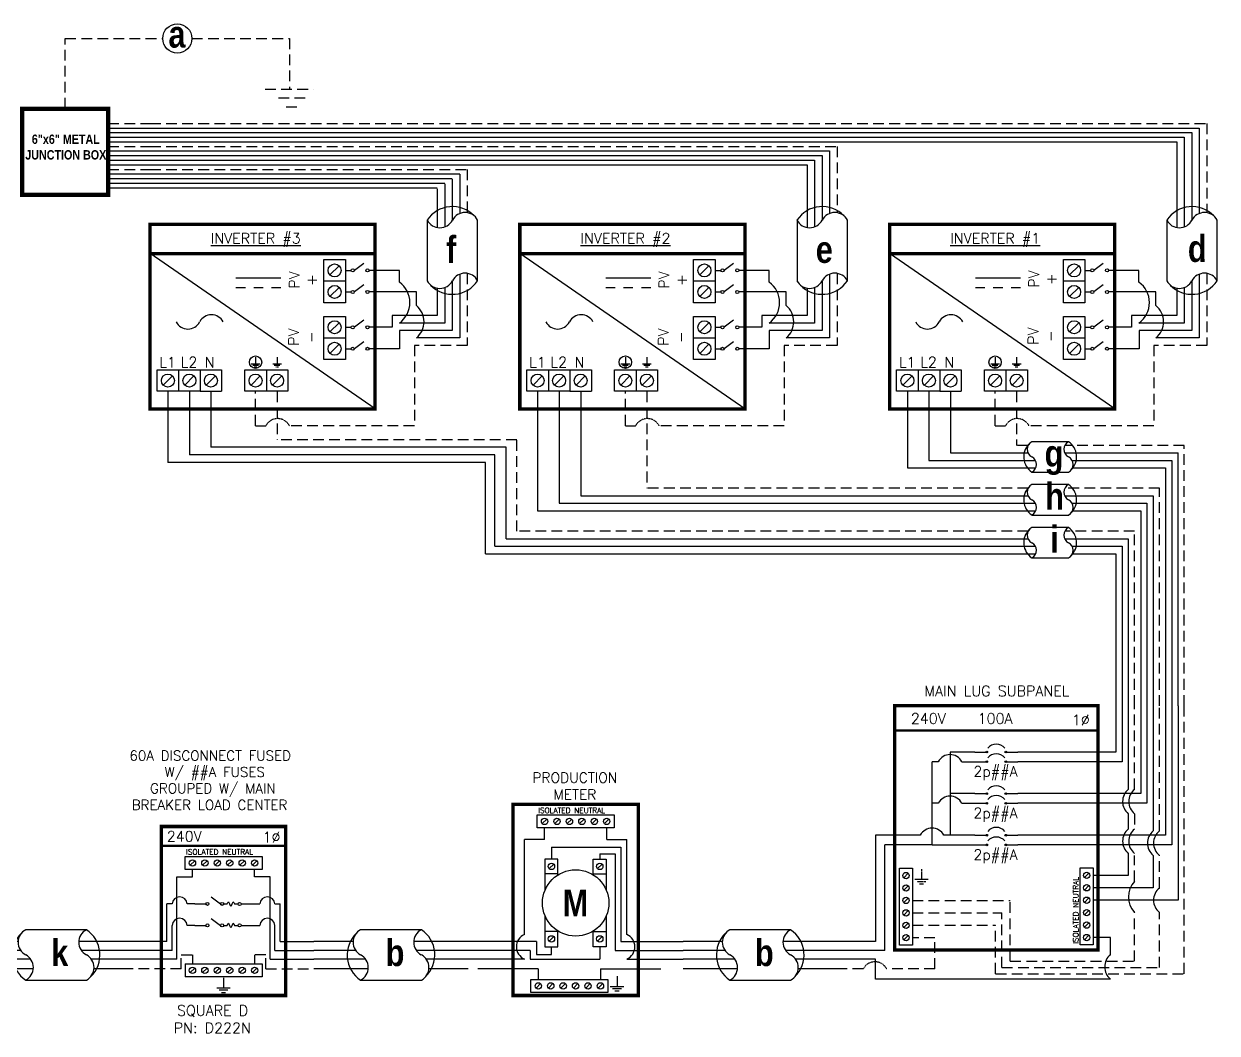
# Model space of a CAD drawing. Header units: feet. Extents: x 8026 to 8796, y 16033 to 16588.
# Drawn here: x 8363.5 to 8781.1, y 16234.6 to 16587.9 of the extents above; entities that cross this region are included whole.
import ezdxf

# ---------------------------------------------------------------- set-up
doc = ezdxf.new("R2010")
doc.units = ezdxf.units.FT
doc.header["$MEASUREMENT"] = 0
doc.linetypes.add('HIDDEN', pattern=[0.375, 0.25, -0.125])
for name, color, linetype in [('ONE LINE BLOCKS', 7, 'Continuous'), ('TABLES', 7, 'Continuous'), ('TEXT', 7, 'Continuous'), ('Z - TITLEBLOCK TXT', 7, 'Continuous')]:
    doc.layers.add(name, color=color, linetype=linetype)
doc.styles.add('ONE LINE TXT', font='techb___.ttf')
doc.styles.get("Standard").update_dxf_attribs({"font": 'simplex.shx'})

# ---------------------------------------------------------------- blocks, each defined once
blk = doc.blocks.new('*U21')
at = {"layer": 'ONE LINE BLOCKS', "linetype": 'Continuous'}
h = blk.add_hatch(color=1, dxfattribs=at)
h.dxf.hatch_style = 1
edge = h.paths.add_edge_path()
edge.add_arc((32.25, -16.19), 0.291, 0, 360)
h = blk.add_hatch(color=1, dxfattribs=at)
h.dxf.hatch_style = 1
edge = h.paths.add_edge_path()
edge.add_arc((38.92, -16.19), 0.291, 0, 360)
h = blk.add_hatch(color=1, dxfattribs=at)
h.dxf.hatch_style = 1
edge = h.paths.add_edge_path()
edge.add_arc((32.25, -19.57), 0.291, 0, 360)
h = blk.add_hatch(color=1, dxfattribs=at)
h.dxf.hatch_style = 1
edge = h.paths.add_edge_path()
edge.add_arc((38.92, -19.57), 0.291, 0, 360)
h = blk.add_hatch(color=1, dxfattribs=at)
h.dxf.hatch_style = 1
edge = h.paths.add_edge_path()
edge.add_arc((32.25, -30.75), 0.291, 0, 360)
h = blk.add_hatch(color=1, dxfattribs=at)
h.dxf.hatch_style = 1
edge = h.paths.add_edge_path()
edge.add_arc((38.92, -30.75), 0.291, 0, 360)
h = blk.add_hatch(color=1, dxfattribs=at)
h.dxf.hatch_style = 1
edge = h.paths.add_edge_path()
edge.add_arc((32.25, -34.13), 0.291, 0, 360)
h = blk.add_hatch(color=1, dxfattribs=at)
h.dxf.hatch_style = 1
edge = h.paths.add_edge_path()
edge.add_arc((38.92, -34.13), 0.291, 0, 360)
h = blk.add_hatch(color=1, dxfattribs=at)
h.dxf.hatch_style = 1
edge = h.paths.add_edge_path()
edge.add_arc((32.25, -45.31), 0.291, 0, 360)
h = blk.add_hatch(color=1, dxfattribs=at)
h.dxf.hatch_style = 1
edge = h.paths.add_edge_path()
edge.add_arc((38.92, -45.31), 0.291, 0, 360)
h = blk.add_hatch(color=1, dxfattribs=at)
h.dxf.hatch_style = 1
edge = h.paths.add_edge_path()
edge.add_arc((32.25, -48.69), 0.291, 0, 360)
h = blk.add_hatch(color=1, dxfattribs=at)
h.dxf.hatch_style = 1
edge = h.paths.add_edge_path()
edge.add_arc((38.92, -48.69), 0.291, 0, 360)
at = {"color": 7, "linetype": 'Continuous'}
for p, q in [((77.44, 0), (77.44, -16.19)), ((86.14, 0), (86.14, -30.75)), ((94.84, 0), (94.84, -45.31)), ((28.05, -16.19), (19.39, -16.19)), ((19.39, -16.19), (19.39, -30.75)), ((77.44, -16.19), (43.12, -16.19)), ((28.05, -30.75), (19.39, -30.75)), ((19.39, -30.75), (19.39, -45.31)), ((86.14, -30.75), (43.12, -30.75)), ((8.98, -45.31), (-6.7, -45.31)), ((-6.7, -45.31), (-6.7, -82.47)), ((28.05, -45.31), (17.22, -45.31)), ((94.84, -45.31), (43.12, -45.31)), ((-6.7, -82.47), (-20.02, -82.47))]:
    blk.add_line(p, q, dxfattribs=at)
at = {"color": 10, "linetype": 'Continuous'}
for p, q in [((79.61, 0), (79.61, -19.57)), ((88.31, 0), (88.31, -34.13)), ((97.01, 0), (97.01, -48.69)), ((13.1, -34.13), (13.1, -19.57)), ((15.27, -19.57), (13.1, -19.57)), ((23.51, -19.57), (28.05, -19.57)), ((79.61, -19.57), (43.12, -19.57)), ((13.1, -48.69), (13.1, -34.13)), ((15.27, -34.13), (13.1, -34.13)), ((23.51, -34.13), (28.05, -34.13)), ((88.31, -34.13), (43.12, -34.13)), ((13.1, -48.69), (-3.41, -48.69)), ((-3.41, -85.65), (-3.41, -48.69)), ((13.1, -48.69), (28.05, -48.69)), ((97.01, -48.69), (43.12, -48.69)), ((-3.41, -85.65), (-20.02, -85.65))]:
    blk.add_line(p, q, dxfattribs=at)
at = {"color": 253, "linetype": 'Continuous'}
for p, q in [((81.79, 0), (81.79, -29.26)), ((90.49, 0), (90.49, -43.82)), ((99.19, 0), (99.19, -68.07)), ((81.79, -37.81), (81.79, -43.14)), ((81.79, -51.7), (81.79, -59.36)), ((90.49, -52.37), (90.49, -63.71)), ((81.79, -59.36), (69.51, -59.36)), ((90.49, -63.71), (69.51, -63.71)), ((99.19, -68.07), (69.51, -68.07)), ((75.52, -81.12), (69.51, -81.12)), ((75.52, -87.14), (75.52, -81.12)), ((-6.7, -88.69), (-20.02, -88.69)), ((-6.7, -95.69), (-6.7, -88.69)), ((75.52, -95.69), (-6.7, -95.69))]:
    blk.add_line(p, q, dxfattribs=at)
at = {"color": 10, "linetype": 'Continuous'}
for centre in [(19.39, -21.73), (19.39, -36.29)]:
    blk.add_arc(centre, 4.65, 27.6639, 152.3361, dxfattribs=at)
at = {"color": 253, "linetype": 'Continuous'}
for centre in [(85.37, -33.53), (85.37, -47.42), (94.07, -48.09), (79.1, -91.41)]:
    blk.add_arc(centre, 5.58, 129.9215, 230.0785, dxfattribs=at)
at = {"color": 7, "linetype": 'Continuous'}
blk.add_arc((13.1, -47.47), 4.65, 27.6639, 152.3361, dxfattribs=at)
at = {"layer": 'ONE LINE BLOCKS', "lineweight": 50}
blk.add_line((0, -8.7), (71.17, -8.7), dxfattribs=at)
at = {"layer": 'ONE LINE BLOCKS', "lineweight": 50, "const_width": 1.19}
blk.add_lwpolyline([(0, -85.47), (0, 0), (71.17, 0), (71.17, -85.47)], close=True, dxfattribs=at)
at = {"layer": 'TEXT', "color": 92, "linetype": 'HIDDEN', "ltscale": 15}
for p, q in [((83.96, -29.26), (83.96, 0)), ((92.66, -43.82), (92.66, 0)), ((101.36, -93.78), (101.36, 0)), ((83.96, -37.81), (83.96, -43.14)), ((83.96, -61.47), (83.96, -52.37)), ((92.66, -63.79), (92.66, -52.37)), ((6.27, -68.14), (40.48, -68.14)), ((40.48, -89.41), (40.48, -68.14)), ((6.27, -72.49), (37.56, -72.49)), ((37.56, -91.6), (37.56, -72.49)), ((83.96, -89.41), (83.96, -72.34)), ((92.66, -91.6), (92.66, -72.34)), ((6.27, -76.84), (35.36, -76.84)), ((35.36, -93.78), (35.36, -76.84)), ((14.11, -81.19), (6.27, -81.19)), ((14.11, -92.13), (14.11, -81.19)), ((37.56, -91.6), (92.66, -91.6)), ((40.48, -89.41), (83.96, -89.41)), ((-11.01, -92.13), (-20.02, -92.13)), ((14.11, -92.13), (-2.77, -92.13)), ((35.36, -93.78), (101.36, -93.78))]:
    blk.add_line(p, q, dxfattribs=at)
at = {"layer": 'TEXT', "color": 92, "linetype": 'HIDDEN', "flags": 128}
for points in [[(9.38, -57.21), (9.38, -60.71)], [(7.04, -60.71), (11.72, -60.71)], [(10.91, -61.58), (7.85, -61.58)], [(10.1, -62.45), (8.66, -62.45)]]:
    blk.add_lwpolyline(points, dxfattribs=at)
at = {"layer": 'TEXT', "color": 92, "linetype": 'Continuous', "ltscale": 4}
for centre, radius, start, end in [((87.43, -33.53), 5.51, 129.059, 230.941), ((87.43, -47.42), 5.51, 129.059, 230.941), ((96.13, -48.09), 5.51, 129.059, 230.941), ((89.87, -66.9), 8.03, 137.3778, 222.6222), ((96.13, -68.07), 5.51, 129.059, 230.941)]:
    blk.add_arc(centre, radius, start, end, dxfattribs=at)
at = {"layer": 'TEXT', "color": 92, "linetype": 'HIDDEN', "ltscale": 0.3}
blk.add_arc((-6.89, -94.29), 4.65, 27.6639, 152.3361, dxfattribs=at)
at = {"layer": 'Z - TITLEBLOCK TXT', "color": 1, "linetype": 'Continuous'}
for p, q in [((1.73, -83.79), (1.73, -56.84)), ((1.73, -56.84), (6.27, -56.84)), ((6.27, -56.84), (6.27, -83.79)), ((64.97, -83.71), (64.97, -56.77)), ((64.97, -56.77), (69.51, -56.77)), ((69.51, -56.77), (69.51, -83.71)), ((6.27, -83.79), (1.73, -83.79)), ((69.51, -83.71), (64.97, -83.71))]:
    blk.add_line(p, q, dxfattribs=at)
at = {"layer": 'Z - TITLEBLOCK TXT', "color": 4, "linetype": 'Continuous'}
for p, q in [((4.79, -58.65), (3.22, -60.22)), ((68.02, -58.58), (66.45, -60.15)), ((4.79, -63), (3.22, -64.57)), ((68.02, -62.93), (66.45, -64.5)), ((4.79, -67.35), (3.22, -68.92)), ((68.02, -67.28), (66.45, -68.85)), ((4.79, -71.7), (3.22, -73.27)), ((68.02, -71.63), (66.45, -73.2)), ((4.79, -76.05), (3.22, -77.62)), ((68.02, -75.98), (66.45, -77.55)), ((4.79, -80.4), (3.22, -81.97)), ((68.02, -80.33), (66.45, -81.9))]:
    blk.add_line(p, q, dxfattribs=at)
at = {"layer": 'Z - TITLEBLOCK TXT', "color": 1, "linetype": 'Continuous', "flags": 128}
for points in [[(28.05, -16.19), (32.25, -16.19)], [(28.05, -16.19), (32.25, -16.19)], [(38.92, -16.19), (43.12, -16.19)], [(28.05, -19.57), (32.25, -19.57)], [(28.05, -19.57), (32.25, -19.57)], [(38.92, -19.57), (43.12, -19.57)], [(28.05, -30.75), (32.25, -30.75)], [(28.05, -30.75), (32.25, -30.75)], [(38.92, -30.75), (43.12, -30.75)], [(28.05, -34.13), (32.25, -34.13)], [(28.05, -34.13), (32.25, -34.13)], [(38.92, -34.13), (43.12, -34.13)], [(28.05, -45.31), (32.25, -45.31)], [(28.05, -45.31), (32.25, -45.31)], [(38.92, -45.31), (43.12, -45.31)], [(28.05, -48.69), (32.25, -48.69)], [(28.05, -48.69), (32.25, -48.69)], [(38.92, -48.69), (43.12, -48.69)]]:
    blk.add_lwpolyline(points, dxfattribs=at)
at = {"layer": 'Z - TITLEBLOCK TXT', "color": 1, "linetype": 'Continuous'}
for centre in [(32.25, -16.19), (38.92, -16.19), (32.25, -19.57), (38.92, -19.57), (32.25, -30.75), (38.92, -30.75), (32.25, -34.13), (38.92, -34.13), (32.25, -45.31), (38.92, -45.31), (32.25, -48.69), (38.92, -48.69)]:
    blk.add_circle(centre, 0.291, dxfattribs=at)
at = {"layer": 'Z - TITLEBLOCK TXT', "color": 4, "linetype": 'Continuous'}
for centre in [(4, -59.44), (67.24, -59.36), (67.24, -63.71), (4, -63.79), (4, -68.14), (67.24, -68.07), (4, -72.49), (67.24, -72.42), (4, -76.84), (67.24, -76.77), (4, -81.19), (67.24, -81.12)]:
    blk.add_circle(centre, 1.11, dxfattribs=at)
at = {"layer": 'Z - TITLEBLOCK TXT', "color": 1, "linetype": 'Continuous'}
for centre in [(35.58, -17.38), (35.58, -20.76), (35.58, -31.94), (35.58, -35.32), (35.58, -46.5), (35.58, -49.88)]:
    blk.add_arc(centre, 3.93, 40.3392, 139.6608, dxfattribs=at)
at = {"layer": 'TABLES', "color": 1, "linetype": 'Continuous'}
for p in [(27.55, -24.8), (27.55, -39.36), (27.55, -53.92)]:
    blk.add_text('2p##A', height=3.658, dxfattribs=at).set_placement(p)
at = {"layer": 'TABLES', "color": 4, "linetype": 'Continuous'}
blk.add_text('ISOLATED NEUTRAL', height=1.8743, rotation=90, dxfattribs=at).set_placement((64.31, -83.35))
at = {"layer": 'TEXT', "color": 1, "attachment_point": 5}
for s, width, gutter_width, insert, char_height in [('MAIN LUG SUBPANEL ', 62.3984, 7.17, (35.78, 5.18), 3.6576), ('240V', 0.1481, 0.75, (11.79, -4.45), 3.658), ('100A', 0.1481, 0.75, (35.17, -4.45), 3.658), ('1∅', 0.1481, 0.75, (65.15, -4.96), 3.658)]:
    blk.add_mtext_dynamic_manual_height_columns(s, width=width, gutter_width=gutter_width, heights=[0], dxfattribs=dict(at, insert=insert, char_height=char_height))
blk = doc.blocks.new('M_METER PAN')
at = {"color": 253, "linetype": 'Continuous'}
for p, q in [((4.735, 8.023), (4.735, 8.748)), ((8.589, 8.023), (8.589, 8.748)), ((4.735, 8.023), (3.483, 8.023)), ((3.483, 2.136), (3.483, 8.023)), ((8.589, 8.023), (9.84, 8.023)), ((9.84, 2.136), (9.84, 8.023)), ((3.483, 0.611), (0, 0.611)), ((9.84, 0.611), (13.323, 0.611))]:
    blk.add_line(p, q, dxfattribs=at)
at = {"color": 7, "linetype": 'Continuous'}
for p, q in [((5.163, 7.563), (5.163, 6.819)), ((5.163, 7.563), (9.474, 7.563)), ((9.474, 7.563), (9.474, 1.711)), ((4.245, 1.711), (0, 1.711)), ((4.245, 1.711), (4.245, 0.898)), ((9.474, 1.711), (13.323, 1.711)), ((4.245, 0.898), (5.163, 0.898)), ((5.163, 0.898), (5.163, 1.37))]:
    blk.add_line(p, q, dxfattribs=at)
at = {"color": 10, "linetype": 'Continuous'}
for p, q in [((8.16, 7.142), (8.16, 6.819)), ((8.16, 7.142), (9.123, 7.142)), ((9.123, 7.142), (9.123, 1.149)), ((3.832, 1.149), (0, 1.149)), ((3.832, 1.149), (3.832, 0.611)), ((8.16, 1.37), (8.16, 0.611)), ((9.123, 1.149), (13.323, 1.149)), ((3.832, 0.611), (8.16, 0.611))]:
    blk.add_line(p, q, dxfattribs=at)
at = {"color": 1, "linetype": 'Continuous'}
for p, q in [((5.565, 5.899), (4.761, 5.899)), ((7.758, 5.899), (8.562, 5.899)), ((5.565, 2.326), (4.761, 2.326)), ((7.758, 2.326), (8.562, 2.326))]:
    blk.add_line(p, q, dxfattribs=at)
at = {"color": 253, "linetype": 'Continuous'}
for centre, start, end in [((3.823, 1.374), 113.9997, 246.0003), ((9.5, 1.374), 293.9997, 66.0003)]:
    blk.add_arc(centre, 0.835, start, end, dxfattribs=at)
at = {"layer": 'ONE LINE BLOCKS', "lineweight": 50, "const_width": 0.21}
blk.add_lwpolyline([(2.772, -1.647), (2.772, 10.216), (10.552, 10.216), (10.552, -1.647)], close=True, dxfattribs=at)
at = {"layer": 'TEXT', "color": 92, "linetype": 'HIDDEN', "ltscale": 15}
for p, q in [((4.347, 0), (0, 0)), ((4.347, 0), (4.347, -0.649)), ((8.201, 0), (8.201, -0.649)), ((8.201, 0), (13.323, 0))]:
    blk.add_line(p, q, dxfattribs=at)
at = {"layer": 'TEXT', "color": 92, "linetype": 'Continuous', "flags": 128}
for points in [[(9.228, -0.457), (9.227, -1.078)], [(8.812, -1.078), (9.642, -1.078)], [(9.498, -1.231), (8.956, -1.231)], [(9.354, -1.385), (9.1, -1.385)]]:
    blk.add_lwpolyline(points, dxfattribs=at)
at = {"layer": 'TEXT', "linetype": 'Continuous'}
blk.add_circle((6.662, 4.095), 2.059, dxfattribs=at)
at = {"layer": 'Z - TITLEBLOCK TXT', "color": 1, "linetype": 'Continuous'}
for p, q in [((4.275, 8.748), (4.275, 9.552)), ((4.275, 9.552), (9.049, 9.552)), ((9.049, 9.552), (9.049, 8.748)), ((9.049, 8.748), (4.275, 8.748)), ((4.761, 6.819), (4.761, 4.888)), ((5.565, 6.819), (4.761, 6.819)), ((5.565, 5.838), (5.565, 6.819)), ((7.758, 5.838), (7.758, 6.819)), ((7.758, 6.819), (8.562, 6.819)), ((8.562, 6.819), (8.562, 4.888)), ((4.761, 3.301), (4.761, 1.37)), ((8.562, 3.301), (8.562, 1.37)), ((5.565, 1.37), (5.565, 2.351)), ((7.758, 1.37), (7.758, 2.351)), ((4.761, 1.37), (5.565, 1.37)), ((8.562, 1.37), (7.758, 1.37)), ((3.887, -1.453), (3.887, -0.649)), ((3.887, -0.649), (8.661, -0.649)), ((8.661, -0.649), (8.661, -1.453)), ((8.661, -1.453), (3.887, -1.453))]:
    blk.add_line(p, q, dxfattribs=at)
at = {"layer": 'Z - TITLEBLOCK TXT', "color": 4, "linetype": 'Continuous'}
for p, q in [((4.874, 9.29), (4.596, 9.011)), ((5.645, 9.29), (5.366, 9.011)), ((6.416, 9.29), (6.137, 9.011)), ((7.186, 9.29), (6.908, 9.011)), ((7.957, 9.29), (7.679, 9.011)), ((8.728, 9.29), (8.449, 9.011)), ((5.303, 6.499), (5.024, 6.22)), ((8.299, 6.499), (8.021, 6.22)), ((5.303, 2.005), (5.024, 1.727)), ((8.299, 2.005), (8.021, 1.727)), ((4.486, -0.912), (4.208, -1.19)), ((5.257, -0.912), (4.978, -1.19)), ((6.028, -0.912), (5.749, -1.19)), ((6.798, -0.912), (6.52, -1.19)), ((7.569, -0.912), (7.291, -1.19)), ((8.34, -0.912), (8.061, -1.19))]:
    blk.add_line(p, q, dxfattribs=at)
for centre in [(4.735, 9.15), (5.506, 9.15), (6.276, 9.15), (7.047, 9.15), (7.818, 9.15), (8.589, 9.15), (5.163, 6.359), (8.16, 6.359), (5.163, 1.866), (8.16, 1.866), (4.347, -1.051), (5.118, -1.051), (5.888, -1.051), (6.659, -1.051), (7.43, -1.051), (8.201, -1.051)]:
    blk.add_circle(centre, 0.197, dxfattribs=at)
at = {"layer": 'TABLES', "color": 4, "linetype": 'Continuous'}
blk.add_text('ISOLATED NEUTRAL', height=0.33207, dxfattribs=at).set_placement((4.339, 9.669))
at = {"layer": 'TEXT', "color": 1, "insert": (6.613, 11.342), "char_height": 0.62775, "attachment_point": 5}
blk.add_mtext_dynamic_manual_height_columns('PRODUCTION METER', width=1.32031, gutter_width=7.17, heights=[0], dxfattribs=at)
at = {"layer": 'Z - TITLEBLOCK TXT', "color": 253, "linetype": 'Continuous', "style": 'ONE LINE TXT'}
blk.add_text('M', height=1.662, dxfattribs=at).set_placement((5.854, 3.259))
blk = doc.blocks.new('*U20')
at = {"color": 0}
blk.add_blockref('M_METER PAN', (0, 0), dxfattribs=at)
blk = doc.blocks.new('M_MAIN DISCONNECT')
at = {"color": 253, "linetype": 'Continuous'}
for p, q in [((10.94, -17.67), (10.94, -15.06)), ((32.69, -17.67), (32.69, -15.06)), ((5.45, -46.43), (5.45, -17.67)), ((5.45, -17.67), (10.94, -17.67)), ((38.18, -17.67), (32.69, -17.67)), ((38.18, -46.43), (38.18, -17.67)), ((5.45, -46.43), (-9.78, -46.43)), ((38.18, -46.43), (53.41, -46.43))]:
    blk.add_line(p, q, dxfattribs=at)
at = {"color": 7, "linetype": 'Continuous'}
for p, q in [((1.95, -40.22), (1.95, -27.1)), ((3.81, -27.1), (1.95, -27.1)), ((11.72, -27.1), (9.09, -27.1)), ((31.91, -27.1), (34.54, -27.1)), ((39.82, -27.1), (41.69, -27.1)), ((41.69, -40.22), (41.69, -27.1)), ((1.95, -40.22), (-9.78, -40.22)), ((41.69, -40.22), (53.41, -40.22))]:
    blk.add_line(p, q, dxfattribs=at)
at = {"color": 1, "linetype": 'Continuous'}
for p, q in [((21.88, -27.1), (23.12, -27.1)), ((25.67, -27.11), (26.91, -27.11)), ((21.88, -34.64), (23.12, -34.64)), ((25.67, -34.64), (26.91, -34.64))]:
    blk.add_line(p, q, dxfattribs=at)
at = {"color": 10, "linetype": 'Continuous'}
for p, q in [((3.81, -43.39), (3.81, -34.64)), ((11.72, -34.64), (9.09, -34.64)), ((31.91, -34.64), (34.54, -34.64)), ((39.82, -43.39), (39.82, -34.64)), ((3.81, -43.39), (-9.78, -43.39)), ((39.82, -43.39), (53.41, -43.39))]:
    blk.add_line(p, q, dxfattribs=at)
at = {"color": 7, "linetype": 'Continuous'}
for centre in [(6.45, -27.26), (37.18, -27.26)]:
    blk.add_arc(centre, 2.64, 3.2819, 176.7181, dxfattribs=at)
at = {"color": 10, "linetype": 'Continuous'}
for centre in [(6.45, -34.79), (37.18, -34.79)]:
    blk.add_arc(centre, 2.64, 3.2819, 176.7181, dxfattribs=at)
at = {"color": 1, "linetype": 'Continuous'}
for points in [[(23.12, -27.1), (23.5, -26.34), (24.4, -27.87), (25.22, -26.34), (25.67, -27.11)], [(23.12, -34.64), (23.5, -33.88), (24.4, -35.4), (25.22, -33.88), (25.67, -34.64)]]:
    blk.add_spline(points, degree=3, dxfattribs=at)
at = {"layer": 'ONE LINE BLOCKS', "lineweight": 50}
blk.add_line((0, -6.77), (43.61, -6.77), dxfattribs=at)
at = {"layer": 'ONE LINE BLOCKS', "lineweight": 50, "const_width": 1.19}
blk.add_lwpolyline([(0, -59.17), (0, 0), (43.61, 0), (43.61, -59.17)], close=True, dxfattribs=at)
at = {"layer": 'TEXT', "color": 92, "linetype": 'HIDDEN', "ltscale": 15}
for p, q in [((7.03, -49.88), (7.03, -44.94)), ((7.03, -44.94), (10.94, -44.94)), ((10.94, -44.94), (10.94, -48.08)), ((36.6, -44.94), (32.69, -44.94)), ((32.69, -44.94), (32.69, -48.08)), ((36.6, -49.88), (36.6, -44.94)), ((7.03, -49.88), (-9.78, -49.88)), ((36.6, -49.88), (53.41, -49.88))]:
    blk.add_line(p, q, dxfattribs=at)
at = {"layer": 'TEXT', "color": 92, "linetype": 'Continuous', "flags": 128}
for points in [[(21.82, -52.94), (21.82, -56.44)], [(19.48, -56.44), (24.16, -56.44)], [(23.35, -57.31), (20.29, -57.31)], [(22.53, -58.18), (21.1, -58.18)]]:
    blk.add_lwpolyline(points, dxfattribs=at)
at = {"layer": 'Z - TITLEBLOCK TXT', "color": 1, "linetype": 'Continuous'}
for p, q in [((8.34, -15.06), (8.34, -10.52)), ((8.34, -10.52), (35.29, -10.52)), ((35.29, -10.52), (35.29, -15.06)), ((35.29, -15.06), (8.34, -15.06)), ((17.54, -24.65), (20.8, -27.1)), ((11.72, -27.1), (15.64, -27.1)), ((27.99, -27.11), (31.91, -27.11)), ((17.54, -32.19), (20.8, -34.63)), ((11.72, -34.64), (15.64, -34.64)), ((27.99, -34.64), (31.91, -34.64)), ((8.34, -48.08), (35.29, -48.08)), ((8.34, -48.08), (8.34, -52.62)), ((35.29, -48.08), (35.29, -52.62)), ((35.29, -52.62), (8.34, -52.62))]:
    blk.add_line(p, q, dxfattribs=at)
at = {"layer": 'Z - TITLEBLOCK TXT', "color": 4, "linetype": 'Continuous'}
for p, q in [((11.73, -12), (10.15, -13.58)), ((16.08, -12), (14.5, -13.58)), ((20.43, -12), (18.86, -13.58)), ((24.78, -12), (23.21, -13.58)), ((29.13, -12), (27.56, -13.58)), ((33.48, -12), (31.91, -13.58)), ((11.73, -49.56), (10.15, -51.13)), ((16.08, -49.56), (14.5, -51.13)), ((20.43, -49.56), (18.86, -51.13)), ((24.78, -49.56), (23.21, -51.13)), ((29.13, -49.56), (27.56, -51.13)), ((33.48, -49.56), (31.91, -51.13))]:
    blk.add_line(p, q, dxfattribs=at)
for centre in [(10.94, -12.79), (15.29, -12.79), (19.64, -12.79), (23.99, -12.79), (28.34, -12.79), (32.69, -12.79), (10.94, -50.35), (15.29, -50.35), (19.64, -50.35), (23.99, -50.35), (28.34, -50.35), (32.69, -50.35)]:
    blk.add_circle(centre, 1.11, dxfattribs=at)
at = {"layer": 'Z - TITLEBLOCK TXT', "color": 1, "linetype": 'Continuous'}
for centre in [(16.18, -27.1), (21.34, -27.1), (27.45, -27.11), (16.18, -34.64), (21.34, -34.64), (27.45, -34.64)]:
    blk.add_circle(centre, 0.541, dxfattribs=at)
at = {"layer": 'TABLES', "color": 4, "linetype": 'Continuous'}
blk.add_text('ISOLATED NEUTRAL', height=1.8743, dxfattribs=at).set_placement((8.7, -9.86))
at = {"layer": 'TEXT', "color": 1}
for s, width, gutter_width, heights, insert, char_height, attachment_point in [('\\A1;\\pi4.1167;60A DISCONNECT FUSED \\P\\pi16.454;W/ ##A FUSES\\P\\pi11.355;GROUPED W/ MAIN \\P\\pi4.9392;BREAKER LOAD CENTER', 71.8931, 92.23, [24.13], (-15.26, 26.55), 3.4544, 1), ('240V', 0.1481, 0.75, [0], (8.07, -3.44), 3.658, 5), ('1∅', 0.1481, 0.75, [0], (38.63, -3.74), 3.658, 5), ('\\A1;\\pi3.6942,t21.982;SQUARE D\\P\\pi2.5621,t20.85;PN: D222N', 35.0816, 28.88, [13.54], (1.84, -62.59), 3.6576, 1)]:
    blk.add_mtext_dynamic_manual_height_columns(s, width=width, gutter_width=gutter_width, heights=heights, dxfattribs=dict(at, insert=insert, char_height=char_height, attachment_point=attachment_point))
blk = doc.blocks.new('*U19')
blk.add_blockref('M_MAIN DISCONNECT', (0, 0))
blk = doc.blocks.new('*U9')
at = {"color": 7, "linetype": 'Continuous'}
for p, q in [((6.669, 2.433), (2.905, 2.433)), ((2.435, 1.711), (0, 1.711)), ((9.575, 1.711), (6.199, 1.711)), ((2.905, -0.69), (6.669, -0.69))]:
    blk.add_line(p, q, dxfattribs=at)
at = {"color": 10, "linetype": 'Continuous'}
for p, q in [((2.591, 1.149), (0, 1.149)), ((9.575, 1.149), (6.355, 1.149))]:
    blk.add_line(p, q, dxfattribs=at)
at = {"color": 253, "linetype": 'Continuous'}
for p, q in [((3.208, 0.611), (0, 0.611)), ((9.575, 0.611), (6.972, 0.611))]:
    blk.add_line(p, q, dxfattribs=at)
at = {"color": 7, "linetype": 'Continuous'}
for centre, start, end in [((3.942, 0.872), 133.97324, 236.42648), ((5.633, 0.872), 313.97324, 56.42648)]:
    blk.add_arc(centre, 1.874, start, end, dxfattribs=at)
at = {"layer": 'TEXT', "color": 92, "linetype": 'HIDDEN', "ltscale": 15}
for p, q in [((3.373, 0), (0, 0)), ((9.575, 0), (7.137, 0))]:
    blk.add_line(p, q, dxfattribs=at)
at = {"layer": 'Z - TITLEBLOCK TXT', "linetype": 'Continuous'}
for centre, start, end in [((3.315, 1.653), 117.66392, 242.33608), ((7.078, 1.653), 117.66392, 242.33608), ((2.496, 0.091), 297.66392, 62.33608), ((6.26, 0.091), 297.66392, 62.33608)]:
    blk.add_arc(centre, 0.882, start, end, dxfattribs=at)

msp = doc.modelspace()

# ---------------------------------------------------------------- linework, layer by layer
at = {"color": 7, "linetype": 'Continuous'}
for p, q in [((8393, 16551.45), (8407.64, 16551.45)), ((8407.64, 16551.45), (8774.89, 16551.45)), ((8774.89, 16551.45), (8774.89, 16521.53)), ((8393, 16548.23), (8407.64, 16548.23)), ((8407.64, 16548.23), (8769.64, 16548.23)), ((8769.64, 16548.23), (8769.64, 16516.86)), ((8393, 16543.41), (8407.64, 16543.41)), ((8393, 16540.2), (8407.64, 16540.2)), ((8407.64, 16543.41), (8645.46, 16543.41)), ((8407.64, 16540.2), (8640.21, 16540.19)), ((8640.21, 16540.19), (8640.21, 16516.86)), ((8645.46, 16543.41), (8645.46, 16521.53)), ((8393, 16535.37), (8407.64, 16535.36)), ((8393, 16532.15), (8407.64, 16532.15)), ((8407.64, 16535.37), (8516.03, 16535.36)), ((8407.64, 16532.15), (8510.78, 16532.15)), ((8510.78, 16531.89), (8510.78, 16516.86)), ((8516.03, 16535.28), (8516.03, 16521.53)), ((8504.65, 16519.21), (8504.65, 16497.97)), ((8522.27, 16497.97), (8522.27, 16519.21)), ((8634.08, 16519.21), (8634.08, 16497.97)), ((8651.7, 16497.97), (8651.7, 16519.21)), ((8763.51, 16519.21), (8763.51, 16497.97)), ((8781.14, 16497.97), (8781.14, 16519.21)), ((8494.9, 16501.6), (8484.27, 16501.6)), ((8494.9, 16497.5), (8494.9, 16501.6)), ((8516.03, 16500.28), (8516.03, 16477.95)), ((8624.33, 16501.6), (8613.7, 16501.6)), ((8624.33, 16497.5), (8624.33, 16501.6)), ((8645.46, 16500.28), (8645.46, 16477.95)), ((8753.76, 16501.6), (8743.13, 16501.6)), ((8753.76, 16497.5), (8753.76, 16501.6)), ((8774.89, 16500.28), (8774.89, 16477.95)), ((8510.78, 16495.61), (8510.78, 16483.19)), ((8640.21, 16495.61), (8640.21, 16483.19)), ((8769.64, 16495.61), (8769.64, 16483.19)), ((8500.86, 16494.07), (8484.27, 16494.07)), ((8500.86, 16489.35), (8500.86, 16494.07)), ((8630.29, 16494.07), (8613.7, 16494.07)), ((8630.29, 16489.35), (8630.29, 16494.07)), ((8759.72, 16494.07), (8743.13, 16494.07)), ((8759.72, 16489.35), (8759.72, 16494.07)), ((8510.78, 16483.19), (8494.9, 16483.19)), ((8640.21, 16483.19), (8624.33, 16483.19)), ((8769.64, 16483.19), (8753.76, 16483.19)), ((8516.03, 16477.95), (8500.86, 16477.95)), ((8645.46, 16477.95), (8630.29, 16477.95)), ((8774.89, 16477.95), (8759.72, 16477.95)), ((8413.86, 16459.28), (8413.86, 16434.42)), ((8543.29, 16459.28), (8543.29, 16417.46)), ((8672.72, 16459.28), (8672.72, 16432.48)), ((8729.09, 16441.64), (8716.28, 16441.64)), ((8525.05, 16434.42), (8413.86, 16434.42)), ((8525.05, 16402.43), (8525.05, 16434.42)), ((8672.72, 16432.48), (8717.65, 16432.48)), ((8730.46, 16432.48), (8763.09, 16432.48)), ((8763.09, 16432.48), (8763.09, 16349.2)), ((8716.28, 16431.01), (8729.09, 16431.01)), ((8729.09, 16426.62), (8716.28, 16426.62)), ((8543.29, 16417.46), (8717.65, 16417.46)), ((8716.28, 16415.98), (8729.09, 16415.98)), ((8730.46, 16417.46), (8754.39, 16417.46)), ((8754.39, 16417.46), (8754.39, 16349.2)), ((8729.09, 16411.59), (8716.28, 16411.59)), ((8525.05, 16402.43), (8717.65, 16402.43)), ((8730.46, 16402.43), (8745.69, 16402.43)), ((8745.69, 16402.43), (8745.69, 16349.2)), ((8716.28, 16400.96), (8729.09, 16400.96))]:
    msp.add_line(p, q, dxfattribs=at)
at = {"color": 253, "linetype": 'Continuous'}
for p, q in [((8393, 16549.84), (8407.64, 16549.84)), ((8407.64, 16549.84), (8772.27, 16549.84)), ((8772.27, 16549.84), (8772.27, 16519.11)), ((8393, 16546.62), (8407.64, 16546.62)), ((8407.64, 16546.62), (8767.02, 16546.62)), ((8767.02, 16546.62), (8767.02, 16516.63)), ((8393, 16541.8), (8407.64, 16541.8)), ((8407.64, 16541.8), (8642.84, 16541.8)), ((8642.84, 16541.8), (8642.84, 16519.11)), ((8393, 16538.58), (8407.64, 16538.58)), ((8407.64, 16538.58), (8637.59, 16538.58)), ((8637.59, 16538.58), (8637.59, 16516.63)), ((8393, 16533.76), (8407.64, 16533.76)), ((8407.64, 16533.76), (8513.4, 16533.75)), ((8513.4, 16533.59), (8513.4, 16519.11)), ((8393, 16530.54), (8407.64, 16530.54)), ((8407.64, 16530.54), (8508.16, 16530.54)), ((8508.16, 16530.2), (8508.16, 16516.63)), ((8508.16, 16495.38), (8508.16, 16485.81)), ((8513.4, 16497.87), (8513.4, 16480.57)), ((8637.59, 16495.38), (8637.59, 16485.81)), ((8642.84, 16497.87), (8642.84, 16480.57)), ((8767.02, 16495.38), (8767.02, 16485.81)), ((8772.27, 16497.87), (8772.27, 16480.57)), ((8492.32, 16481.71), (8484.27, 16481.71)), ((8508.16, 16485.81), (8492.32, 16485.81)), ((8492.32, 16485.81), (8492.32, 16481.71)), ((8621.75, 16481.71), (8613.7, 16481.71)), ((8637.59, 16485.81), (8621.75, 16485.81)), ((8621.75, 16485.81), (8621.75, 16481.71)), ((8751.19, 16481.71), (8743.13, 16481.71)), ((8767.02, 16485.81), (8751.19, 16485.81)), ((8751.19, 16485.81), (8751.19, 16481.71)), ((8513.4, 16480.57), (8494.94, 16480.57)), ((8494.94, 16480.57), (8494.94, 16474.17)), ((8642.84, 16480.57), (8624.38, 16480.57)), ((8624.38, 16480.57), (8624.38, 16474.17)), ((8772.27, 16480.57), (8753.81, 16480.57)), ((8753.81, 16480.57), (8753.81, 16474.17)), ((8494.94, 16474.17), (8484.27, 16474.17)), ((8624.38, 16474.17), (8613.7, 16474.17)), ((8753.81, 16474.17), (8743.13, 16474.17)), ((8428.92, 16459.28), (8428.92, 16439.68)), ((8558.36, 16459.28), (8558.36, 16422.72)), ((8687.79, 16459.28), (8687.79, 16437.74)), ((8532.33, 16439.68), (8428.92, 16439.68)), ((8532.33, 16407.69), (8532.33, 16439.68)), ((8687.79, 16437.74), (8714.94, 16437.74)), ((8727.76, 16437.74), (8767.44, 16437.74)), ((8767.44, 16349.2), (8767.44, 16437.74)), ((8558.36, 16422.72), (8714.94, 16422.72)), ((8727.76, 16422.72), (8758.74, 16422.72)), ((8758.74, 16422.72), (8758.74, 16349.2)), ((8532.33, 16407.69), (8714.94, 16407.69)), ((8727.76, 16407.69), (8750.04, 16407.69)), ((8750.04, 16407.69), (8750.04, 16349.2))]:
    msp.add_line(p, q, dxfattribs=at)
at = {"color": 10, "linetype": 'Continuous'}
for p, q in [((8421.39, 16459.28), (8421.39, 16437.05)), ((8550.82, 16459.28), (8550.82, 16420.09)), ((8680.25, 16459.28), (8680.25, 16435.11)), ((8528.27, 16437.05), (8421.39, 16437.05)), ((8528.27, 16405.06), (8528.27, 16437.05)), ((8680.25, 16435.11), (8717.52, 16435.11)), ((8730.33, 16435.11), (8765.27, 16435.11)), ((8765.27, 16435.11), (8765.27, 16349.2)), ((8550.82, 16420.09), (8717.52, 16420.09)), ((8730.33, 16420.09), (8756.57, 16420.09)), ((8756.57, 16420.09), (8756.57, 16349.2)), ((8528.27, 16405.06), (8717.52, 16405.06)), ((8730.33, 16405.06), (8747.87, 16405.06)), ((8747.87, 16405.06), (8747.87, 16349.2))]:
    msp.add_line(p, q, dxfattribs=at)
at = {"color": 7, "linetype": 'Continuous'}
msp.add_circle((8417.17, 16582.8), 5.11, dxfattribs=at)
for centre, radius, start, end in [((8513.46, 16513.36), 10.58, 43.9732, 146.4265), ((8642.89, 16513.36), 10.58, 43.9732, 146.4265), ((8772.32, 16513.36), 10.58, 43.9732, 146.4265), ((8513.46, 16503.82), 10.58, 223.9732, 326.4265), ((8642.89, 16503.82), 10.58, 223.9732, 326.4265), ((8772.32, 16503.82), 10.58, 223.9732, 326.4265), ((8719.81, 16436.33), 6.38, 133.9732, 236.4265), ((8725.57, 16436.33), 6.38, 313.9732, 56.4265), ((8719.81, 16421.3), 6.38, 133.9732, 236.4265), ((8725.57, 16421.3), 6.38, 313.9732, 56.4265), ((8719.81, 16406.28), 6.38, 133.9732, 236.4265), ((8725.57, 16406.28), 6.38, 313.9732, 56.4265)]:
    msp.add_arc(centre, radius, start, end, dxfattribs=at)
at = {"layer": 'ONE LINE BLOCKS', "lineweight": 50}
for points, const_width in [([(8393, 16528.1), (8362.9, 16528.1), (8362.9, 16558.21), (8393, 16558.21)], 1.53), ([(8407.64, 16453.11), (8407.64, 16517.77), (8486.41, 16517.77), (8486.41, 16453.11)], 1.19), ([(8407.64, 16507.49), (8407.64, 16517.77), (8486.41, 16517.77), (8486.41, 16507.49)], 1.19), ([(8537.07, 16453.11), (8537.07, 16517.77), (8615.84, 16517.77), (8615.84, 16453.11)], 1.19), ([(8537.07, 16507.49), (8537.07, 16517.77), (8615.84, 16517.77), (8615.84, 16507.49)], 1.19), ([(8666.5, 16453.11), (8666.5, 16517.77), (8745.27, 16517.77), (8745.27, 16453.11)], 1.19), ([(8666.5, 16507.49), (8666.5, 16517.77), (8745.27, 16517.77), (8745.27, 16507.49)], 1.19)]:
    msp.add_lwpolyline(points, close=True, dxfattribs=dict(at, const_width=const_width))
at = {"layer": 'TEXT', "color": 92, "linetype": 'HIDDEN', "ltscale": 15}
for p, q in [((8377.95, 16558.21), (8377.95, 16582.8)), ((8377.95, 16582.8), (8412.06, 16582.8)), ((8422.29, 16582.8), (8456.4, 16582.8)), ((8456.4, 16582.8), (8456.4, 16565.01)), ((8393, 16553.05), (8407.64, 16553.05)), ((8407.64, 16553.05), (8777.51, 16553.05)), ((8777.51, 16553.05), (8777.51, 16521.82)), ((8393, 16545.02), (8407.64, 16545.02)), ((8407.64, 16545.02), (8648.08, 16545.02)), ((8648.08, 16545.02), (8648.08, 16521.82)), ((8393, 16536.97), (8407.64, 16536.97)), ((8407.64, 16536.97), (8518.65, 16536.97)), ((8518.65, 16536.97), (8518.65, 16521.82)), ((8518.65, 16500.57), (8518.65, 16475.33)), ((8648.08, 16500.57), (8648.08, 16475.33)), ((8777.51, 16500.57), (8777.51, 16475.33)), ((8518.65, 16475.33), (8500.14, 16475.33)), ((8500.14, 16475.33), (8500.14, 16447.24)), ((8648.08, 16475.33), (8629.57, 16475.33)), ((8629.57, 16475.33), (8629.57, 16447.24)), ((8777.51, 16475.33), (8759, 16475.33)), ((8759, 16475.33), (8759, 16447.24)), ((8444.56, 16447.24), (8444.56, 16459.28)), ((8452.1, 16459.28), (8452.1, 16442.31)), ((8573.99, 16447.24), (8573.99, 16459.28)), ((8581.53, 16459.28), (8581.53, 16425.35)), ((8703.42, 16447.24), (8703.42, 16459.28)), ((8710.96, 16459.28), (8710.96, 16440.37)), ((8444.56, 16447.24), (8448.16, 16447.24)), ((8500.14, 16447.24), (8456.4, 16447.24)), ((8573.99, 16447.24), (8577.59, 16447.24)), ((8629.57, 16447.24), (8585.83, 16447.24)), ((8703.42, 16447.24), (8707.03, 16447.24)), ((8759, 16447.24), (8715.26, 16447.24)), ((8535.97, 16442.31), (8452.1, 16442.31)), ((8535.97, 16410.32), (8535.97, 16442.31)), ((8715.02, 16440.37), (8710.96, 16440.37)), ((8769.62, 16440.37), (8727.83, 16440.37)), ((8769.62, 16349.2), (8769.62, 16440.37)), ((8715.02, 16425.35), (8581.53, 16425.35)), ((8760.92, 16425.35), (8727.83, 16425.35)), ((8760.92, 16349.2), (8760.92, 16425.35)), ((8715.02, 16410.32), (8535.97, 16410.32)), ((8752.22, 16410.32), (8727.83, 16410.32)), ((8752.22, 16349.2), (8752.22, 16410.32))]:
    msp.add_line(p, q, dxfattribs=at)
at = {"layer": 'TEXT', "color": 92, "linetype": 'HIDDEN', "ltscale": 15, "flags": 128}
for points in [[(8447.92, 16565.01), (8464.88, 16565.01)], [(8461.94, 16561.87), (8450.86, 16561.87)], [(8459, 16558.73), (8453.79, 16558.73)]]:
    msp.add_lwpolyline(points, dxfattribs=at)
at = {"layer": 'TEXT', "color": 92, "linetype": 'Continuous', "flags": 128}
for points in [[(8444.56, 16471.22), (8444.56, 16468.92)], [(8452.1, 16471.22), (8452.09, 16468.92)], [(8573.99, 16471.22), (8573.99, 16468.92)], [(8581.53, 16471.22), (8581.53, 16468.92)], [(8703.43, 16471.22), (8703.42, 16468.92)], [(8710.96, 16471.22), (8710.96, 16468.92)], [(8443.02, 16468.92), (8446.1, 16468.92)], [(8445.56, 16468.35), (8443.56, 16468.35)], [(8450.56, 16468.92), (8453.63, 16468.92)], [(8453.1, 16468.35), (8451.09, 16468.35)], [(8572.46, 16468.92), (8575.53, 16468.92)], [(8579.99, 16468.92), (8583.06, 16468.92)], [(8701.89, 16468.92), (8704.96, 16468.92)], [(8704.43, 16468.35), (8702.42, 16468.35)], [(8709.42, 16468.92), (8712.49, 16468.92)], [(8711.96, 16468.35), (8709.95, 16468.35)]]:
    msp.add_lwpolyline(points, dxfattribs=at)
at = {"layer": 'TEXT', "color": 92, "linetype": 'HIDDEN', "flags": 128}
for points in [[(8445.03, 16467.78), (8444.09, 16467.78)], [(8452.57, 16467.78), (8451.62, 16467.78)], [(8575, 16468.35), (8572.99, 16468.35)], [(8574.46, 16467.78), (8573.52, 16467.78)], [(8582.53, 16468.35), (8580.52, 16468.35)], [(8582, 16467.78), (8581.06, 16467.78)], [(8703.89, 16467.78), (8702.95, 16467.78)], [(8711.43, 16467.78), (8710.49, 16467.78)]]:
    msp.add_lwpolyline(points, dxfattribs=at)
at = {"layer": 'TEXT', "color": 92, "linetype": 'Continuous'}
for centre in [(8444.56, 16469.48), (8573.99, 16469.48), (8703.42, 16469.48)]:
    msp.add_circle(centre, 2.17, dxfattribs=at)
at = {"layer": 'TEXT', "color": 92, "linetype": 'HIDDEN', "ltscale": 0.3}
for centre in [(8452.28, 16445.08), (8581.71, 16445.08), (8711.15, 16445.08)]:
    msp.add_arc(centre, 4.65, 27.6639, 152.3361, dxfattribs=at)
at = {"layer": 'Z - TITLEBLOCK TXT', "color": 7, "linetype": 'Continuous'}
for p, q in [((8486.41, 16453.11), (8407.64, 16507.49)), ((8615.84, 16453.11), (8537.07, 16507.49)), ((8745.27, 16453.11), (8666.5, 16507.49)), ((8453.46, 16498.88), (8437.69, 16498.88)), ((8582.89, 16498.88), (8567.13, 16498.88)), ((8712.32, 16498.88), (8696.56, 16498.88)), ((8440.99, 16495.47), (8437.69, 16495.47)), ((8447.23, 16495.47), (8443.93, 16495.47)), ((8453.46, 16495.47), (8450.17, 16495.47)), ((8570.42, 16495.47), (8567.13, 16495.47)), ((8576.66, 16495.47), (8573.36, 16495.47)), ((8582.89, 16495.47), (8579.6, 16495.47)), ((8699.85, 16495.47), (8696.56, 16495.47)), ((8706.09, 16495.47), (8702.79, 16495.47)), ((8712.32, 16495.47), (8709.03, 16495.47))]:
    msp.add_line(p, q, dxfattribs=at)
at = {"layer": 'Z - TITLEBLOCK TXT', "color": 1, "linetype": 'Continuous'}
for p, q in [((8468.45, 16490.3), (8468.45, 16505.37)), ((8468.45, 16505.37), (8475.99, 16505.37)), ((8468.45, 16490.3), (8468.45, 16505.37)), ((8475.99, 16505.37), (8475.99, 16490.3)), ((8475.99, 16505.37), (8475.99, 16497.84)), ((8482.42, 16504.06), (8479.15, 16501.62)), ((8597.89, 16490.3), (8597.89, 16505.37)), ((8597.89, 16505.37), (8605.42, 16505.37)), ((8597.89, 16490.3), (8597.89, 16505.37)), ((8605.42, 16505.37), (8605.42, 16490.3)), ((8605.42, 16505.37), (8605.42, 16497.84)), ((8611.85, 16504.06), (8608.59, 16501.62)), ((8727.32, 16490.3), (8727.32, 16505.37)), ((8727.32, 16505.37), (8734.85, 16505.37)), ((8727.32, 16490.3), (8727.32, 16505.37)), ((8734.85, 16505.37), (8734.85, 16490.3)), ((8734.85, 16505.37), (8734.85, 16497.84)), ((8741.28, 16504.06), (8738.02, 16501.62)), ((8475.99, 16501.6), (8478.03, 16501.6)), ((8605.42, 16501.6), (8607.46, 16501.6)), ((8734.85, 16501.6), (8736.89, 16501.6)), ((8475.99, 16497.84), (8468.45, 16497.84)), ((8482.42, 16496.53), (8479.15, 16494.09)), ((8605.42, 16497.84), (8597.89, 16497.84)), ((8611.85, 16496.53), (8608.59, 16494.09)), ((8734.85, 16497.84), (8727.32, 16497.84)), ((8741.28, 16496.53), (8738.02, 16494.09)), ((8475.99, 16490.3), (8468.45, 16490.3)), ((8475.99, 16494.07), (8478.03, 16494.07)), ((8605.42, 16490.3), (8597.89, 16490.3)), ((8605.42, 16494.07), (8607.46, 16494.07)), ((8734.85, 16490.3), (8727.32, 16490.3)), ((8734.85, 16494.07), (8736.89, 16494.07)), ((8468.45, 16470.4), (8468.45, 16485.47)), ((8468.45, 16485.47), (8475.99, 16485.47)), ((8475.99, 16485.47), (8475.99, 16477.94)), ((8475.99, 16481.71), (8478.03, 16481.71)), ((8482.42, 16484.17), (8479.15, 16481.72)), ((8597.89, 16470.4), (8597.89, 16485.47)), ((8597.89, 16485.47), (8605.42, 16485.47)), ((8605.42, 16485.47), (8605.42, 16477.94)), ((8605.42, 16481.71), (8607.46, 16481.71)), ((8611.85, 16484.17), (8608.59, 16481.72)), ((8727.32, 16470.4), (8727.32, 16485.47)), ((8727.32, 16485.47), (8734.85, 16485.47)), ((8734.85, 16485.47), (8734.85, 16477.94)), ((8734.85, 16481.71), (8736.89, 16481.71)), ((8741.28, 16484.17), (8738.02, 16481.72)), ((8475.99, 16477.94), (8468.45, 16477.94)), ((8475.99, 16477.94), (8475.99, 16470.4)), ((8605.42, 16477.94), (8597.89, 16477.94)), ((8605.42, 16477.94), (8605.42, 16470.4)), ((8734.85, 16477.94), (8727.32, 16477.94)), ((8734.85, 16477.94), (8734.85, 16470.4)), ((8475.99, 16474.17), (8478.03, 16474.17)), ((8482.42, 16476.63), (8479.15, 16474.19)), ((8605.42, 16474.17), (8607.46, 16474.17)), ((8611.85, 16476.63), (8608.59, 16474.19)), ((8734.85, 16474.17), (8736.89, 16474.17)), ((8741.28, 16476.63), (8738.02, 16474.19)), ((8475.99, 16470.4), (8468.45, 16470.4)), ((8605.42, 16470.4), (8597.89, 16470.4)), ((8734.85, 16470.4), (8727.32, 16470.4)), ((8410.09, 16466.81), (8425.16, 16466.81)), ((8410.09, 16459.28), (8410.09, 16466.81)), ((8410.09, 16466.81), (8417.62, 16466.81)), ((8417.62, 16466.81), (8417.62, 16459.28)), ((8425.16, 16466.81), (8425.16, 16459.28)), ((8425.16, 16466.81), (8432.69, 16466.81)), ((8432.69, 16466.81), (8432.69, 16459.28)), ((8440.79, 16466.81), (8455.86, 16466.81)), ((8440.79, 16459.28), (8440.79, 16466.81)), ((8440.79, 16466.81), (8448.33, 16466.81)), ((8448.33, 16466.81), (8448.33, 16459.28)), ((8455.86, 16466.81), (8455.86, 16459.28)), ((8539.52, 16466.81), (8554.59, 16466.81)), ((8539.52, 16459.28), (8539.52, 16466.81)), ((8539.52, 16466.81), (8547.05, 16466.81)), ((8547.05, 16466.81), (8547.05, 16459.28)), ((8554.59, 16466.81), (8554.59, 16459.28)), ((8554.59, 16466.81), (8562.12, 16466.81)), ((8562.12, 16466.81), (8562.12, 16459.28)), ((8570.23, 16466.81), (8585.3, 16466.81)), ((8570.23, 16459.28), (8570.23, 16466.81)), ((8570.23, 16466.81), (8577.76, 16466.81)), ((8577.76, 16466.81), (8577.76, 16459.28)), ((8585.3, 16466.81), (8585.3, 16459.28)), ((8668.95, 16466.81), (8684.02, 16466.81)), ((8668.95, 16459.28), (8668.95, 16466.81)), ((8668.95, 16466.81), (8676.49, 16466.81)), ((8676.49, 16466.81), (8676.49, 16459.28)), ((8684.02, 16466.81), (8684.02, 16459.28)), ((8684.02, 16466.81), (8691.55, 16466.81)), ((8691.55, 16466.81), (8691.55, 16459.28)), ((8699.66, 16466.81), (8714.73, 16466.81)), ((8699.66, 16459.28), (8699.66, 16466.81)), ((8699.66, 16466.81), (8707.19, 16466.81)), ((8707.19, 16466.81), (8707.19, 16459.28)), ((8714.73, 16466.81), (8714.73, 16459.28)), ((8425.16, 16459.28), (8410.09, 16459.28)), ((8425.16, 16459.28), (8432.69, 16459.28)), ((8455.86, 16459.28), (8440.79, 16459.28)), ((8554.59, 16459.28), (8539.52, 16459.28)), ((8554.59, 16459.28), (8562.12, 16459.28)), ((8585.3, 16459.28), (8570.23, 16459.28)), ((8684.02, 16459.28), (8668.95, 16459.28)), ((8684.02, 16459.28), (8691.55, 16459.28)), ((8714.73, 16459.28), (8699.66, 16459.28))]:
    msp.add_line(p, q, dxfattribs=at)
at = {"layer": 'Z - TITLEBLOCK TXT', "color": 4, "linetype": 'Continuous'}
for p, q in [((8473.83, 16503.21), (8470.61, 16500)), ((8603.26, 16503.21), (8600.05, 16500)), ((8732.69, 16503.21), (8729.48, 16500)), ((8473.83, 16495.67), (8470.61, 16492.46)), ((8603.26, 16495.67), (8600.05, 16492.46)), ((8732.69, 16495.67), (8729.48, 16492.46)), ((8473.83, 16483.31), (8470.61, 16480.1)), ((8603.26, 16483.31), (8600.05, 16480.1)), ((8732.69, 16483.31), (8729.48, 16480.1)), ((8473.83, 16475.78), (8470.61, 16472.56)), ((8603.26, 16475.78), (8600.05, 16472.56)), ((8732.69, 16475.78), (8729.48, 16472.56)), ((8415.46, 16464.65), (8412.25, 16461.44)), ((8423, 16464.65), (8419.78, 16461.44)), ((8430.53, 16464.65), (8427.32, 16461.44)), ((8446.17, 16464.65), (8442.96, 16461.44)), ((8453.7, 16464.65), (8450.49, 16461.44)), ((8544.89, 16464.65), (8541.68, 16461.44)), ((8552.43, 16464.65), (8549.21, 16461.44)), ((8559.96, 16464.65), (8556.75, 16461.44)), ((8575.6, 16464.65), (8572.39, 16461.44)), ((8583.14, 16464.65), (8579.92, 16461.44)), ((8674.33, 16464.65), (8671.11, 16461.44)), ((8681.86, 16464.65), (8678.65, 16461.44)), ((8689.39, 16464.65), (8686.18, 16461.44)), ((8705.03, 16464.65), (8701.82, 16461.44)), ((8712.57, 16464.65), (8709.35, 16461.44))]:
    msp.add_line(p, q, dxfattribs=at)
for centre in [(8472.22, 16501.6), (8601.65, 16501.6), (8731.08, 16501.6), (8472.22, 16494.07), (8601.65, 16494.07), (8731.08, 16494.07), (8472.22, 16481.71), (8601.65, 16481.71), (8731.08, 16481.71), (8472.22, 16474.17), (8601.65, 16474.17), (8731.08, 16474.17), (8413.86, 16463.05), (8421.39, 16463.05), (8428.92, 16463.05), (8444.56, 16463.05), (8452.1, 16463.05), (8543.29, 16463.05), (8550.82, 16463.05), (8558.36, 16463.05), (8573.99, 16463.05), (8581.53, 16463.05), (8672.72, 16463.05), (8680.25, 16463.05), (8687.79, 16463.05), (8703.42, 16463.05), (8710.96, 16463.05)]:
    msp.add_circle(centre, 2.27, dxfattribs=at)
at = {"layer": 'Z - TITLEBLOCK TXT', "color": 1, "linetype": 'Continuous'}
for centre in [(8478.57, 16501.6), (8483.73, 16501.6), (8608, 16501.6), (8613.16, 16501.6), (8737.43, 16501.6), (8742.59, 16501.6), (8478.57, 16494.07), (8483.73, 16494.07), (8608, 16494.07), (8613.16, 16494.07), (8737.43, 16494.07), (8742.59, 16494.07), (8478.57, 16481.71), (8483.73, 16481.71), (8608, 16481.71), (8613.16, 16481.71), (8737.43, 16481.71), (8742.59, 16481.71), (8478.57, 16474.17), (8483.73, 16474.17), (8608, 16474.17), (8613.16, 16474.17), (8737.43, 16474.17), (8742.59, 16474.17)]:
    msp.add_circle(centre, 0.541, dxfattribs=at)
at = {"layer": 'Z - TITLEBLOCK TXT', "linetype": 'Continuous'}
for centre, radius, start, end in [((8517.87, 16516.9), 4.98, 27.6639, 152.3361), ((8647.3, 16516.9), 4.98, 27.6639, 152.3361), ((8776.73, 16516.9), 4.98, 27.6639, 152.3361), ((8509.05, 16521.52), 4.98, 207.6639, 332.3361), ((8638.48, 16521.52), 4.98, 207.6639, 332.3361), ((8767.91, 16521.52), 4.98, 207.6639, 332.3361), ((8517.87, 16495.66), 4.98, 27.6639, 152.3361), ((8647.3, 16495.66), 4.98, 27.6639, 152.3361), ((8776.73, 16495.66), 4.98, 27.6639, 152.3361), ((8489.77, 16490.34), 8.8, 305.6505, 54.3495), ((8509.05, 16500.28), 4.98, 207.6639, 332.3361), ((8619.2, 16490.34), 8.8, 305.6505, 54.3495), ((8638.48, 16500.28), 4.98, 207.6639, 332.3361), ((8748.63, 16490.34), 8.8, 305.6505, 54.3495), ((8767.91, 16500.28), 4.98, 207.6639, 332.3361), ((8429.11, 16481.43), 4.65, 27.6639, 152.3361), ((8496.09, 16483.65), 7.43, 309.9338, 50.0662), ((8558.54, 16481.43), 4.65, 27.6639, 152.3361), ((8625.52, 16483.65), 7.43, 309.9338, 50.0662), ((8687.97, 16481.43), 4.65, 27.6639, 152.3361), ((8754.95, 16483.65), 7.43, 309.9338, 50.0662), ((8420.87, 16485.74), 4.65, 207.6639, 332.3361), ((8550.3, 16485.74), 4.65, 207.6639, 332.3361), ((8679.74, 16485.74), 4.65, 207.6639, 332.3361), ((8717.68, 16438.98), 3, 117.6639, 242.3361), ((8730.49, 16438.98), 3, 117.6639, 242.3361), ((8714.89, 16433.67), 3, 297.6639, 62.3361), ((8727.7, 16433.67), 3, 297.6639, 62.3361), ((8717.68, 16423.96), 3, 117.6639, 242.3361), ((8730.49, 16423.96), 3, 117.6639, 242.3361), ((8714.89, 16418.64), 3, 297.6639, 62.3361), ((8727.7, 16418.64), 3, 297.6639, 62.3361), ((8717.68, 16408.93), 3, 117.6639, 242.3361), ((8730.49, 16408.93), 3, 117.6639, 242.3361), ((8714.89, 16403.62), 3, 297.6639, 62.3361), ((8727.7, 16403.62), 3, 297.6639, 62.3361)]:
    msp.add_arc(centre, radius, start, end, dxfattribs=at)

# ---------------------------------------------------------------- block references
for name, p in [('*U21', (8668.25, 16349.2)), ('*U19', (8411.53, 16306.95))]:
    msp.add_blockref(name, p)
at = {"color": 155, "true_color": 0x647190, "xscale": 5.644441731736358, "yscale": 5.644441731736358, "zscale": 5.644441731736358}
for name, p in [('*U20', (8518.99, 16257.07)), ('*U9', (8347.71, 16257.07)), ('*U9', (8464.94, 16257.07)), ('*U9', (8594.19, 16257.07))]:
    msp.add_blockref(name, p, dxfattribs=at)

# ---------------------------------------------------------------- texts
at = {"layer": 'ONE LINE BLOCKS', "color": 1, "linetype": 'Continuous', "insert": (8378.13, 16549.16), "char_height": 3.2756, "width": 28.3929, "attachment_point": 2, "style": 'ONE LINE TXT'}
msp.add_mtext('6"x6" METAL JUNCTION BOX  ', dxfattribs=at)
at = {"layer": 'TABLES', "color": 1, "linetype": 'Continuous'}
for s, p in [('%%UINVERTER #3', (8428.85, 16511.03)), ('%%UINVERTER #2', (8558.28, 16511.03)), ('%%UINVERTER #1', (8687.71, 16511.03))]:
    msp.add_text(s, height=3.6576, dxfattribs=at).set_placement(p)
at = {"layer": 'TEXT', "color": 1, "char_height": 3.658, "attachment_point": 5, "rotation": 90}
for s, width, insert in [('PV +', 2.8378, (8461.15, 16498.24)), ('PV +', 2.8378, (8590.58, 16498.24)), ('PV +', 2.8378, (8720.01, 16498.58)), ('PV -', 2.8013, (8460.92, 16478.27)), ('PV -', 2.8013, (8590.35, 16478.27)), ('PV -', 2.8013, (8719.78, 16478.61))]:
    msp.add_mtext_dynamic_manual_height_columns(s, width=width, gutter_width=0.75, heights=[0], dxfattribs=dict(at, insert=insert))
at = {"layer": 'TEXT', "color": 1, "attachment_point": 5}
for s, insert, char_height in [('L1', (8413.8, 16469.45), 3.658), ('L2', (8421.26, 16469.48), 3.658), ('N', (8428.51, 16469.43), 3.66), ('L1', (8543.23, 16469.45), 3.658), ('L2', (8550.69, 16469.48), 3.658), ('N', (8557.94, 16469.43), 3.66), ('L1', (8672.66, 16469.45), 3.658), ('L2', (8680.12, 16469.48), 3.658), ('N', (8687.37, 16469.43), 3.66)]:
    msp.add_mtext_dynamic_manual_height_columns(s, width=0.1481, gutter_width=0.75, heights=[0], dxfattribs=dict(at, insert=insert, char_height=char_height))
at = {"layer": 'Z - TITLEBLOCK TXT', "color": 1, "linetype": 'Continuous', "char_height": 9.3833, "attachment_point": 1, "style": 'ONE LINE TXT'}
for s, insert in [('{\\W1;\\C256;a}', (8414.07, 16588.99)), ('{\\W1;\\C256;f}', (8511.21, 16513.62)), ('{\\W1;\\C256;e}', (8640.64, 16513.62)), ('{\\W1;\\C256;d}', (8770.89, 16513.96)), ('{\\W1;\\C256;g}', (8720.74, 16442.24)), ('{\\W1;\\C256;h}', (8720.98, 16427.22)), ('{\\W1;\\C256;i}', (8722.7, 16412.2)), ('{\\W1;\\C256;k}', (8373.02, 16267.45)), ('{\\W1;\\C256;b}', (8490.1, 16267.45)), ('{\\W1;\\C256;b}', (8619.35, 16267.45))]:
    msp.add_mtext_dynamic_manual_height_columns(s, width=0.1385, gutter_width=2.13, heights=[0], dxfattribs=dict(at, insert=insert))

doc.saveas('drawing.dxf')
